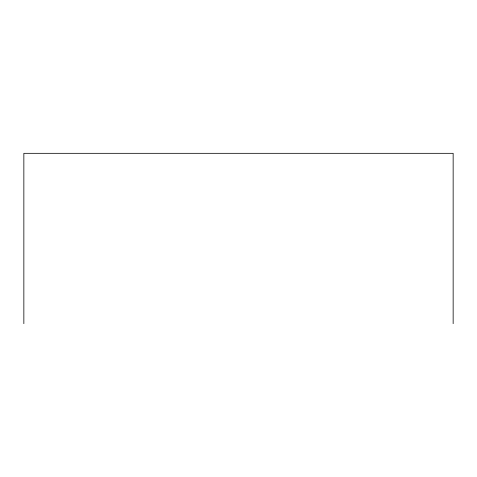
<?xml version="1.0" encoding="UTF-8"?>
<svg xmlns="http://www.w3.org/2000/svg" width="477" height="477" viewBox="0 0 477 477"><rect width="100%" height="100%" fill="white"/><g stroke="black" fill="none" stroke-linecap="round" stroke-linejoin="round"><path stroke-width="0.72" d="M453.15 323.674L453.15 153.326L23.85 153.326L23.85 323.674"/></g></svg>
